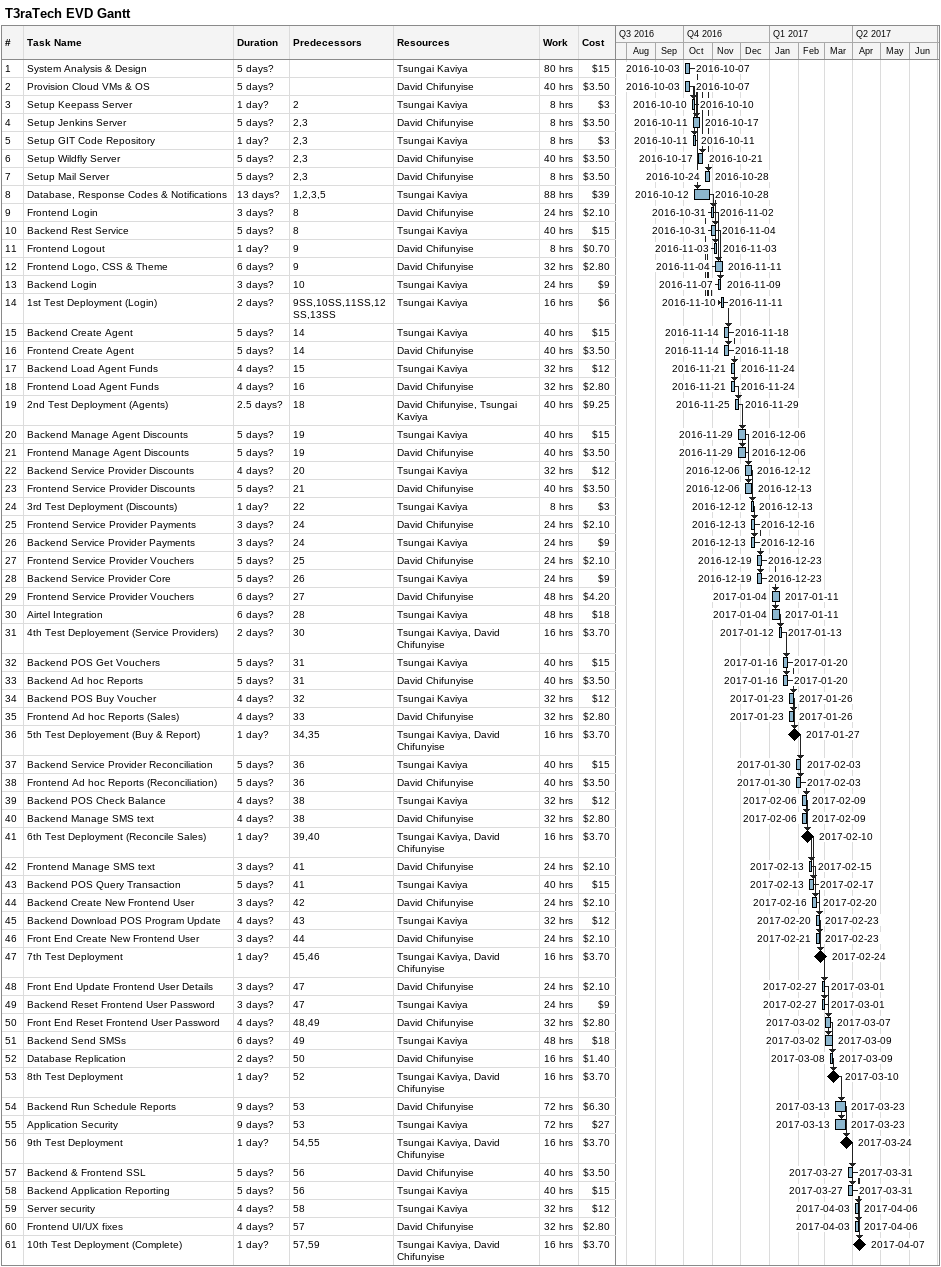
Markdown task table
T3raTech EVD Gantt

| ID | Task | Duration | Start | Finish | Predecessors | Resources | Work (h) | Cost ($) |
|---|---|---|---|---|---|---|---|---|
| 1 | System Analysis & Design | 5d? | 2016-10-03 | 2016-10-07 |  | Tsungai Kaviya | 80 | 15 |
| 2 | Provision Cloud VMs & OS | 5d? | 2016-10-03 | 2016-10-07 |  | David Chifunyise | 40 | 3.50 |
| 3 | Setup Keepass Server | 1d? | 2016-10-10 | 2016-10-10 | 2 | Tsungai Kaviya | 8 | 3 |
| 4 | Setup Jenkins Server | 5d? | 2016-10-11 | 2016-10-17 | 2, 3 | David Chifunyise | 8 | 3.50 |
| 5 | Setup GIT Code Repository | 1d? | 2016-10-11 | 2016-10-11 | 2, 3 | Tsungai Kaviya | 8 | 3 |
| 6 | Setup Wildfly Server | 5d? | 2016-10-17 | 2016-10-21 | 2, 3 | David Chifunyise | 40 | 3.50 |
| 7 | Setup Mail Server | 5d? | 2016-10-24 | 2016-10-28 | 2, 3 | David Chifunyise | 8 | 3.50 |
| 8 | Database, Response Codes & Notifications | 13d? | 2016-10-12 | 2016-10-28 | 1, 2, 3, 5 | Tsungai Kaviya | 88 | 39 |
| 9 | Frontend Login | 3d? | 2016-10-31 | 2016-11-02 | 8 | David Chifunyise | 24 | 2.10 |
| 10 | Backend Rest Service | 5d? | 2016-10-31 | 2016-11-04 | 8 | Tsungai Kaviya | 40 | 15 |
| 11 | Frontend Logout | 1d? | 2016-11-03 | 2016-11-03 | 9 | David Chifunyise | 8 | 0.70 |
| 12 | Frontend Logo, CSS & Theme | 6d? | 2016-11-04 | 2016-11-11 | 9 | David Chifunyise | 32 | 2.80 |
| 13 | Backend Login | 3d? | 2016-11-07 | 2016-11-09 | 10 | Tsungai Kaviya | 24 | 9 |
| 14 | 1st Test Deployment (Login) | 2d? | 2016-11-10 | 2016-11-11 | 9SS, 10SS, 11SS, 12SS, 13SS | Tsungai Kaviya | 16 | 6 |
| 15 | Backend Create Agent | 5d? | 2016-11-14 | 2016-11-18 | 14 | Tsungai Kaviya | 40 | 15 |
| 16 | Frontend Create Agent | 5d? | 2016-11-14 | 2016-11-18 | 14 | David Chifunyise | 40 | 3.50 |
| 17 | Backend Load Agent Funds | 4d? | 2016-11-21 | 2016-11-24 | 15 | Tsungai Kaviya | 32 | 12 |
| 18 | Frontend Load Agent Funds | 4d? | 2016-11-21 | 2016-11-24 | 16 | David Chifunyise | 32 | 2.80 |
| 19 | 2nd Test Deployment (Agents) | 2.5d? | 2016-11-25 | 2016-11-29 | 18 | David Chifunyise, Tsungai Kaviya | 40 | 9.25 |
| 20 | Backend Manage Agent Discounts | 5d? | 2016-11-29 | 2016-12-06 | 19 | Tsungai Kaviya | 40 | 15 |
| 21 | Frontend Manage Agent Discounts | 5d? | 2016-11-29 | 2016-12-06 | 19 | David Chifunyise | 40 | 3.50 |
| 22 | Backend Service Provider Discounts | 4d? | 2016-12-06 | 2016-12-12 | 20 | Tsungai Kaviya | 32 | 12 |
| 23 | Frontend Service Provider Discounts | 5d? | 2016-12-06 | 2016-12-13 | 21 | David Chifunyise | 40 | 3.50 |
| 24 | 3rd Test Deployment (Discounts) | 1d? | 2016-12-12 | 2016-12-13 | 22 | Tsungai Kaviya | 8 | 3 |
| 25 | Frontend Service Provider Payments | 3d? | 2016-12-13 | 2016-12-16 | 24 | David Chifunyise | 24 | 2.10 |
| 26 | Backend Service Provider Payments | 3d? | 2016-12-13 | 2016-12-16 | 24 | Tsungai Kaviya | 24 | 9 |
| 27 | Frontend Service Provider Vouchers | 5d? | 2016-12-19 | 2016-12-23 | 25 | David Chifunyise | 24 | 2.10 |
| 28 | Backend Service Provider Core | 5d? | 2016-12-19 | 2016-12-23 | 26 | Tsungai Kaviya | 24 | 9 |
| 29 | Frontend Service Provider Vouchers | 6d? | 2017-01-04 | 2017-01-11 | 27 | David Chifunyise | 48 | 4.20 |
| 30 | Airtel Integration | 6d? | 2017-01-04 | 2017-01-11 | 28 | Tsungai Kaviya | 48 | 18 |
| 31 | 4th Test Deployement (Service Providers) | 2d? | 2017-01-12 | 2017-01-13 | 30 | Tsungai Kaviya, David Chifunyise | 16 | 3.70 |
| 32 | Backend POS Get Vouchers | 5d? | 2017-01-16 | 2017-01-20 | 31 | Tsungai Kaviya | 40 | 15 |
| 33 | Backend Ad hoc Reports | 5d? | 2017-01-16 | 2017-01-20 | 31 | David Chifunyise | 40 | 3.50 |
| 34 | Backend POS Buy Voucher | 4d? | 2017-01-23 | 2017-01-26 | 32 | Tsungai Kaviya | 32 | 12 |
| 35 | Frontend Ad hoc Reports (Sales) | 4d? | 2017-01-23 | 2017-01-26 | 33 | David Chifunyise | 32 | 2.80 |
| 36 | 5th Test Deployement (Buy & Report) | 1d? | 2017-01-27 | 2017-01-27 | 34, 35 | Tsungai Kaviya, David Chifunyise | 16 | 3.70 |
| 37 | Backend Service Provider Reconciliation | 5d? | 2017-01-30 | 2017-02-03 | 36 | Tsungai Kaviya | 40 | 15 |
| 38 | Frontend Ad hoc Reports (Reconciliation) | 5d? | 2017-01-30 | 2017-02-03 | 36 | David Chifunyise | 40 | 3.50 |
| 39 | Backend POS Check Balance | 4d? | 2017-02-06 | 2017-02-09 | 38 | Tsungai Kaviya | 32 | 12 |
| 40 | Backend Manage SMS text | 4d? | 2017-02-06 | 2017-02-09 | 38 | David Chifunyise | 32 | 2.80 |
| 41 | 6th Test Deployment (Reconcile Sales) | 1d? | 2017-02-10 | 2017-02-10 | 39, 40 | Tsungai Kaviya, David Chifunyise | 16 | 3.70 |
| 42 | Frontend Manage SMS text | 3d? | 2017-02-13 | 2017-02-15 | 41 | David Chifunyise | 24 | 2.10 |
| 43 | Backend POS Query Transaction | 5d? | 2017-02-13 | 2017-02-17 | 41 | Tsungai Kaviya | 40 | 15 |
| 44 | Backend Create New Frontend User | 3d? | 2017-02-16 | 2017-02-20 | 42 | David Chifunyise | 24 | 2.10 |
| 45 | Backend Download POS Program Update | 4d? | 2017-02-20 | 2017-02-23 | 43 | Tsungai Kaviya | 32 | 12 |
| 46 | Front End Create New Frontend User | 3d? | 2017-02-21 | 2017-02-23 | 44 | David Chifunyise | 24 | 2.10 |
| 47 | 7th Test Deployment | 1d? | 2017-02-24 | 2017-02-24 | 45, 46 | Tsungai Kaviya, David Chifunyise | 16 | 3.70 |
| 48 | Front End Update Frontend User Details | 3d? | 2017-02-27 | 2017-03-01 | 47 | David Chifunyise | 24 | 2.10 |
| 49 | Backend Reset Frontend User Password | 3d? | 2017-02-27 | 2017-03-01 | 47 | Tsungai Kaviya | 24 | 9 |
| 50 | Front End Reset Frontend User Password | 4d? | 2017-03-02 | 2017-03-07 | 48, 49 | David Chifunyise | 32 | 2.80 |
| 51 | Backend Send SMSs | 6d? | 2017-03-02 | 2017-03-09 | 49 | Tsungai Kaviya | 48 | 18 |
| 52 | Database Replication | 2d? | 2017-03-08 | 2017-03-09 | 50 | David Chifunyise | 16 | 1.40 |
| 53 | 8th Test Deployment | 1d? | 2017-03-10 | 2017-03-10 | 52 | Tsungai Kaviya, David Chifunyise | 16 | 3.70 |
| 54 | Backend Run Schedule Reports | 9d? | 2017-03-13 | 2017-03-23 | 53 | David Chifunyise | 72 | 6.30 |
| 55 | Application Security | 9d? | 2017-03-13 | 2017-03-23 | 53 | Tsungai Kaviya | 72 | 27 |
| 56 | 9th Test Deployment | 1d? | 2017-03-24 | 2017-03-24 | 54, 55 | Tsungai Kaviya, David Chifunyise | 16 | 3.70 |
| 57 | Backend & Frontend SSL | 5d? | 2017-03-27 | 2017-03-31 | 56 | David Chifunyise | 40 | 3.50 |
| 58 | Backend Application Reporting | 5d? | 2017-03-27 | 2017-03-31 | 56 | Tsungai Kaviya | 40 | 15 |
| 59 | Server security | 4d? | 2017-04-03 | 2017-04-06 | 58 | Tsungai Kaviya | 32 | 12 |
| 60 | Frontend UI/UX fixes | 4d? | 2017-04-03 | 2017-04-06 | 57 | David Chifunyise | 32 | 2.80 |
| 61 | 10th Test Deployment (Complete) | 1d? | 2017-04-07 | 2017-04-07 | 57, 59 | Tsungai Kaviya, David Chifunyise | 16 | 3.70 |
